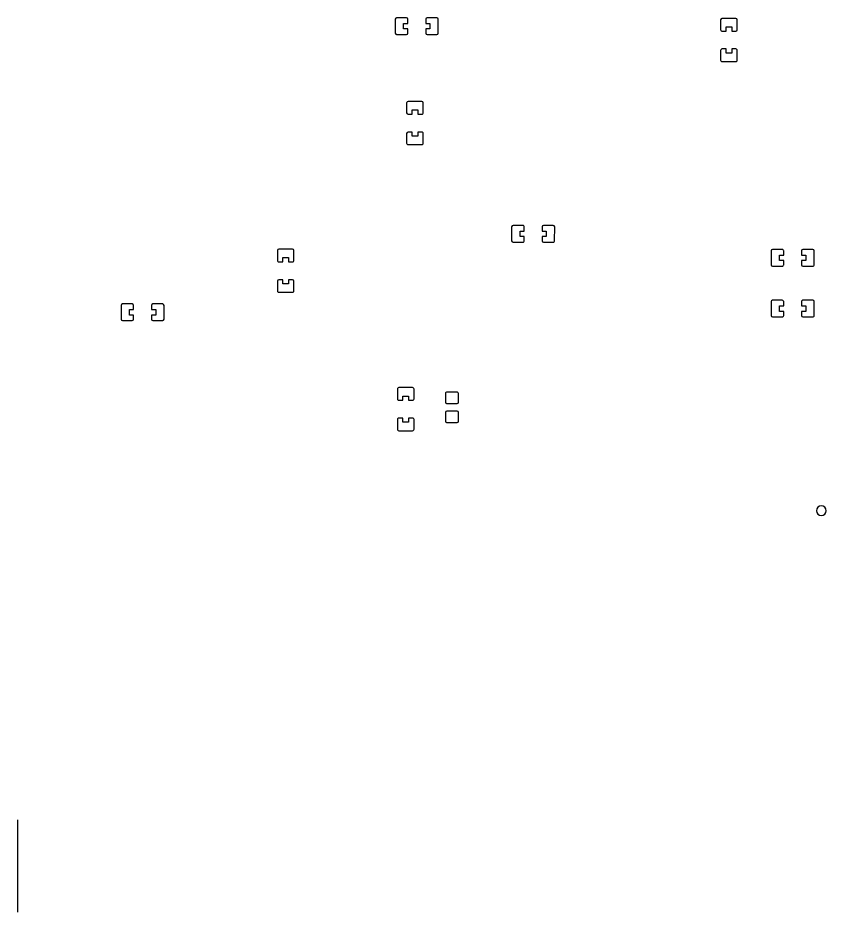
# Model space of a CAD drawing. Extents: x -325 to 325, y -324 to 275.
# Drawn here: x 0 to 87.5, y -122.5 to -25.6 of the extents above; entities that cross this region are included whole.
import ezdxf

# ---------------------------------------------------------------- set-up
doc = ezdxf.new("R2010")
doc.units = 0
doc.header["$MEASUREMENT"] = 0
doc.layers.get('0').update_dxf_attribs({"linetype": 'CONTINUOUS'})

msp = doc.modelspace()

# ---------------------------------------------------------------- linework, layer by layer
for points in [[(42.228999, -25.75, 0.413237), (42.079004, -25.6), (42.079004, -25.6), (41.017002, -25.6), (41.017002, -25.6, 0.413247), (40.867002, -25.75), (40.867002, -25.75), (40.867002, -27.25), (40.867002, -27.25, 0.413237), (41.017002, -27.4), (41.017002, -27.4), (42.079004, -27.4), (42.079004, -27.4, 0.413228), (42.228999, -27.25), (42.228999, -27.25), (42.228999, -26.8), (42.228999, -26.8), (41.775, -26.8), (41.775, -26.8), (41.775, -26.2), (41.775, -26.2), (42.228999, -26.2), (42.228999, -26.2), (42.228999, -25.75)], [(45.528999, -25.75, 0.413237), (45.379004, -25.6), (45.379004, -25.6), (44.317002, -25.6), (44.317002, -25.6, 0.413247), (44.167002, -25.75), (44.167002, -25.75), (44.167002, -26.2), (44.167002, -26.2), (44.620996, -26.2), (44.620996, -26.2), (44.620996, -26.8), (44.620996, -26.8), (44.167002, -26.8), (44.167002, -26.8), (44.167002, -27.25), (44.167002, -27.25, 0.413237), (44.317002, -27.4), (44.317002, -27.4), (45.379004, -27.4), (45.379004, -27.4, 0.413228), (45.528999, -27.25), (45.528999, -27.25), (45.528999, -25.75)], [(77.899004, -25.82, 0.414209), (77.748999, -25.67), (77.748999, -25.67), (76.249004, -25.67), (76.249004, -25.67, 0.414209), (76.098999, -25.82), (76.098999, -25.82), (76.098999, -26.88), (76.098999, -26.88, 0.414223), (76.249004, -27.03), (76.249004, -27.03), (76.698994, -27.03), (76.698994, -27.03), (76.698994, -26.577), (76.698994, -26.577), (77.298999, -26.577), (77.298999, -26.577), (77.298999, -27.03), (77.298999, -27.03), (77.748999, -27.03), (77.748999, -27.03, 0.414223), (77.899004, -26.88), (77.899004, -26.88), (77.899004, -25.82)], [(77.899004, -29.12, 0.414218), (77.748999, -28.97), (77.748999, -28.97), (77.298999, -28.97), (77.298999, -28.97), (77.298999, -29.423), (77.298999, -29.423), (76.698994, -29.423), (76.698994, -29.423), (76.698994, -28.97), (76.698994, -28.97), (76.249004, -28.97), (76.249004, -28.97, 0.414218), (76.098999, -29.12), (76.098999, -29.12), (76.098999, -30.18), (76.098999, -30.18, 0.414218), (76.249004, -30.33), (76.249004, -30.33), (77.748999, -30.33), (77.748999, -30.33, 0.414218), (77.899004, -30.18), (77.899004, -30.18), (77.899004, -29.12)], [(43.9, -34.820002, 0.414223), (43.75, -34.67), (43.75, -34.67), (42.25, -34.67), (42.25, -34.67, 0.414214), (42.1, -34.820002), (42.1, -34.820002), (42.1, -35.88), (42.1, -35.88, 0.414209), (42.25, -36.029998), (42.25, -36.029998), (42.7, -36.029998), (42.7, -36.029998), (42.7, -35.577), (42.7, -35.577), (43.3, -35.577), (43.3, -35.577), (43.3, -36.029998), (43.3, -36.029998), (43.75, -36.029998), (43.75, -36.029998, 0.414218), (43.9, -35.88), (43.9, -35.88), (43.9, -34.820002)], [(43.9, -38.120002, 0.414214), (43.75, -37.97), (43.75, -37.97), (43.3, -37.97), (43.3, -37.97), (43.3, -38.422998), (43.3, -38.422998), (42.7, -38.422998), (42.7, -38.422998), (42.7, -37.97), (42.7, -37.97), (42.25, -37.97), (42.25, -37.97, 0.414204), (42.1, -38.120002), (42.1, -38.120002), (42.1, -39.18), (42.1, -39.18, 0.414218), (42.25, -39.329998), (42.25, -39.329998), (43.75, -39.329998), (43.75, -39.329998, 0.414228), (43.9, -39.18), (43.9, -39.18), (43.9, -38.120002)], [(54.83, -48.251001, 0.415034), (54.68, -48.101001), (54.68, -48.101001), (53.618999, -48.101001), (53.618999, -48.101001, 0.413137), (53.468999, -48.25), (53.468999, -48.25), (53.468999, -49.751001), (53.468999, -49.751001, 0.413613), (53.618999, -49.901001), (53.618999, -49.901001), (54.68, -49.901001), (54.68, -49.901001, 0.415303), (54.83, -49.751001), (54.83, -49.751001), (54.83, -49.300996), (54.83, -49.300996), (54.377002, -49.300996), (54.377002, -49.300996), (54.377002, -48.701001), (54.377002, -48.701001), (54.83, -48.701001), (54.83, -48.701001), (54.83, -48.251001)], [(58.13, -48.248999, 0.412976), (57.98, -48.1), (57.98, -48.1), (56.917998, -48.1), (56.917998, -48.1, 0.41328), (56.767998, -48.25), (56.767998, -48.25), (56.767998, -48.7), (56.767998, -48.7), (57.222002, -48.7), (57.222002, -48.7), (57.222002, -49.3), (57.222002, -49.3), (56.767998, -49.3), (56.767998, -49.3), (56.767998, -49.75), (56.767998, -49.75, 0.413518), (56.917998, -49.9), (56.917998, -49.9), (57.978999, -49.9), (57.978999, -49.9, 0.41536), (58.128999, -49.75), (58.128999, -49.75), (58.13, -48.248999)], [(29.9, -50.82, 0.414214), (29.75, -50.67), (29.75, -50.67), (28.25, -50.67), (28.25, -50.67, 0.414214), (28.1, -50.82), (28.1, -50.82), (28.1, -51.88), (28.1, -51.88, 0.414214), (28.25, -52.03), (28.25, -52.03), (28.7, -52.03), (28.7, -52.03), (28.7, -51.576997), (28.7, -51.576997), (29.3, -51.576997), (29.3, -51.576997), (29.3, -52.03), (29.3, -52.03), (29.75, -52.03), (29.75, -52.03, 0.414214), (29.9, -51.88), (29.9, -51.88), (29.9, -50.82)], [(82.93, -50.851001, 0.415034), (82.78, -50.701001), (82.78, -50.701001), (81.718994, -50.701001), (81.718994, -50.701001, 0.413156), (81.568999, -50.85), (81.568999, -50.85), (81.568999, -52.351001), (81.568999, -52.351001, 0.413603), (81.718994, -52.501001), (81.718994, -52.501001), (82.78, -52.501001), (82.78, -52.501001, 0.415283), (82.93, -52.351001), (82.93, -52.351001), (82.93, -51.901001), (82.93, -51.901001), (82.477002, -51.901001), (82.477002, -51.901001), (82.477002, -51.301001), (82.477002, -51.301001), (82.93, -51.301001), (82.93, -51.301001), (82.93, -50.851001)], [(86.23, -50.848999, 0.412976), (86.08, -50.7), (86.08, -50.7), (85.017998, -50.7), (85.017998, -50.7, 0.41329), (84.867998, -50.85), (84.867998, -50.85), (84.867998, -51.3), (84.867998, -51.3), (85.322002, -51.3), (85.322002, -51.3), (85.322002, -51.9), (85.322002, -51.9), (84.867998, -51.9), (84.867998, -51.9), (84.867998, -52.35), (84.867998, -52.35, 0.413518), (85.017998, -52.5), (85.017998, -52.5), (86.079004, -52.5), (86.079004, -52.5, 0.41535), (86.228994, -52.35), (86.228994, -52.35), (86.23, -50.848999)], [(29.9, -54.12, 0.414204), (29.75, -53.97), (29.75, -53.97), (29.3, -53.97), (29.3, -53.97), (29.3, -54.423003), (29.3, -54.423003), (28.7, -54.423003), (28.7, -54.423003), (28.7, -53.97), (28.7, -53.97), (28.25, -53.97), (28.25, -53.97, 0.414204), (28.1, -54.12), (28.1, -54.12), (28.1, -55.18), (28.1, -55.18, 0.414233), (28.25, -55.33), (28.25, -55.33), (29.75, -55.33), (29.75, -55.33, 0.414233), (29.9, -55.18), (29.9, -55.18), (29.9, -54.12)], [(82.93, -56.35, 0.415044), (82.78, -56.2), (82.78, -56.2), (81.718994, -56.2), (81.718994, -56.2, 0.413156), (81.568999, -56.348999), (81.568999, -56.348999), (81.568999, -57.85), (81.568999, -57.85, 0.413603), (81.718994, -58), (81.718994, -58), (82.78, -58), (82.78, -58, 0.415283), (82.93, -57.85), (82.93, -57.85), (82.93, -57.4), (82.93, -57.4), (82.477002, -57.4), (82.477002, -57.4), (82.477002, -56.8), (82.477002, -56.8), (82.93, -56.8), (82.93, -56.8), (82.93, -56.35)], [(86.23, -56.347998, 0.412957), (86.08, -56.198999), (86.08, -56.198999), (85.017998, -56.198999), (85.017998, -56.198999, 0.413271), (84.867998, -56.348999), (84.867998, -56.348999), (84.867998, -56.798999), (84.867998, -56.798999), (85.322002, -56.798999), (85.322002, -56.798999), (85.322002, -57.398999), (85.322002, -57.398999), (84.867998, -57.398999), (84.867998, -57.398999), (84.867998, -57.848999), (84.867998, -57.848999, 0.413537), (85.017998, -57.998999), (85.017998, -57.998999), (86.079004, -57.998999), (86.079004, -57.998999, 0.41537), (86.228994, -57.848999), (86.228994, -57.848999), (86.23, -56.347998)], [(12.529, -56.75, 0.413235), (12.379, -56.6), (12.379, -56.6), (11.317, -56.6), (11.317, -56.6, 0.413242), (11.167, -56.75), (11.167, -56.75), (11.167, -58.25), (11.167, -58.25, 0.413242), (11.317, -58.4), (11.317, -58.4), (12.379, -58.4), (12.379, -58.4, 0.413235), (12.529, -58.25), (12.529, -58.25), (12.529, -57.8), (12.529, -57.8), (12.075, -57.8), (12.075, -57.8), (12.075, -57.2), (12.075, -57.2), (12.529, -57.2), (12.529, -57.2), (12.529, -56.75)], [(15.829, -56.75, 0.413235), (15.679, -56.6), (15.679, -56.6), (14.617, -56.6), (14.617, -56.6, 0.413242), (14.467, -56.75), (14.467, -56.75), (14.467, -57.2), (14.467, -57.2), (14.921, -57.2), (14.921, -57.2), (14.921, -57.8), (14.921, -57.8), (14.467, -57.8), (14.467, -57.8), (14.467, -58.25), (14.467, -58.25, 0.413242), (14.617, -58.4), (14.617, -58.4), (15.679, -58.4), (15.679, -58.4, 0.413235), (15.829, -58.25), (15.829, -58.25), (15.829, -56.75)], [(42.9, -65.82, 0.414214), (42.75, -65.67), (42.75, -65.67), (41.25, -65.67), (41.25, -65.67, 0.414214), (41.1, -65.82), (41.1, -65.82), (41.1, -66.880005), (41.1, -66.880005, 0.414214), (41.25, -67.03), (41.25, -67.03), (41.7, -67.03), (41.7, -67.03), (41.7, -66.577002), (41.7, -66.577002), (42.3, -66.577002), (42.3, -66.577002), (42.3, -67.03), (42.3, -67.03), (42.75, -67.03), (42.75, -67.03, 0.414214), (42.9, -66.880005), (42.9, -66.880005), (42.9, -65.82)], [(47.698999, -66.288999, 0.426084), (47.542998, -66.140005), (47.542998, -66.140005), (46.457002, -66.140005), (46.457002, -66.140005, 0.42614), (46.3, -66.288999), (46.3, -66.288999), (46.3, -67.238999), (46.3, -67.238999, 0.388567), (46.425996, -67.397998), (46.425996, -67.397998), (46.45, -67.399004), (46.45, -67.399004), (46.45, -67.4), (46.45, -67.4), (47.55, -67.4), (47.55, -67.4), (47.55, -67.399004), (47.55, -67.399004), (47.573999, -67.397998), (47.573999, -67.397998, 0.367621), (47.7, -67.25), (47.7, -67.25), (47.7, -66.29), (47.7, -66.29), (47.698999, -66.288999)], [(47.55, -68.2), (46.45, -68.2), (46.45, -68.2, 0.413966), (46.3, -68.35), (46.3, -68.35), (46.3, -69.31), (46.3, -69.31, 0.379558), (46.432002, -69.458999), (46.432002, -69.458999), (46.45, -69.459995), (46.45, -69.459995), (47.55, -69.459995), (47.55, -69.459995), (47.568003, -69.458999), (47.568003, -69.458999, 0.379507), (47.698999, -69.31), (47.698999, -69.31), (47.7, -69.31), (47.7, -69.31), (47.7, -68.35), (47.7, -68.35), (47.698999, -68.35), (47.698999, -68.35, 0.38105), (47.566997, -68.200996), (47.566997, -68.200996), (47.55, -68.2)], [(42.9, -69.119995, 0.414223), (42.75, -68.97), (42.75, -68.97), (42.3, -68.97), (42.3, -68.97), (42.3, -69.422998), (42.3, -69.422998), (41.7, -69.422998), (41.7, -69.422998), (41.7, -68.97), (41.7, -68.97), (41.25, -68.97), (41.25, -68.97, 0.414223), (41.1, -69.119995), (41.1, -69.119995), (41.1, -70.18), (41.1, -70.18, 0.414214), (41.25, -70.33), (41.25, -70.33), (42.75, -70.33), (42.75, -70.33, 0.414214), (42.9, -70.18), (42.9, -70.18), (42.9, -69.119995)], [(87.525, -78.999995, 1), (86.475, -78.999995), (86.475, -78.999995, 1), (87.525, -78.999995)]]:
    msp.add_lwpolyline(points, format="xyb")
msp.add_lwpolyline([(0, -122.5), (0, -112.5)])

doc.saveas('drawing.dxf')
